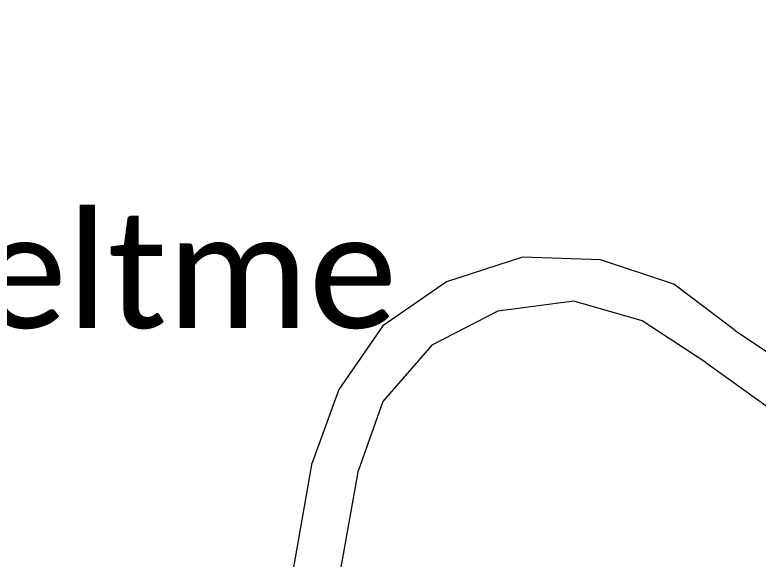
# Model space of a CAD drawing. Header units: metres. Extents: x -17822 to 152406, y -4219 to 19791.
# Drawn here: x 4138.5 to 4236.4, y 445.3 to 516.9 of the extents above; entities that cross this region are included whole.
import ezdxf

# ---------------------------------------------------------------- set-up
doc = ezdxf.new("R2010")
doc.units = ezdxf.units.M
doc.header["$LTSCALE"] = 100
doc.header["$MEASUREMENT"] = 0
doc.layers.get('0').update_dxf_attribs({"color": 9, "lineweight": 9})
doc.layers.add('32-ekipman', color=9, linetype='Continuous', lineweight=9)
doc.styles.get("Standard").update_dxf_attribs({"font": 'ARIALN.TTF'})

# ---------------------------------------------------------------- blocks, each defined once
blk = doc.blocks.new('h')
for points in [[(181649.485, -16078.904), (181639.497, -16134.961)], [(181655.606, -16078.904), (181645.619, -16135.928)], [(181593.75, -16149.137), (181602.126, -16154.614), (181611.147, -16157.191), (181621.134, -16155.902), (181629.832, -16151.392), (181636.276, -16143.982), (181639.497, -16134.961)], [(181589.884, -16153.325), (181597.938, -16159.446), (181607.603, -16162.668), (181617.912, -16162.99), (181627.899, -16159.768), (181636.276, -16153.969), (181642.075, -16145.593), (181645.619, -16135.928)], [(181593.75, -16149.137), (181584.729, -16142.693), (181574.098, -16139.794), (181563.144, -16140.438), (181552.835, -16144.626), (181544.78, -16152.036), (181539.304, -16161.379), (181537.693, -16172.333)], [(181589.884, -16153.325), (181582.152, -16148.17), (181573.453, -16145.593), (181564.433, -16146.237), (181556.056, -16149.781), (181549.291, -16155.58), (181545.103, -16163.634), (181543.492, -16172.333)]]:
    blk.add_lwpolyline(points)
blk = doc.blocks.new('2.bod.Mimari')
at = {"layer": '32-ekipman', "ltscale": 2, "rotation": 180}
blk.add_blockref('h', (185823.255, -24307.965), dxfattribs=at)
at = {"layer": '32-ekipman', "ltscale": 2, "insert": (3948.174, -8114.294), "char_height": 15, "width": 271.94429, "attachment_point": 1}
blk.add_mtext('{\\fCalibri|b1|i0|c162|p34;Celette Rhone\\P\\fCalibri|b0|i0|c162|p34;Şasi ve Kaporta Düzeltme Sistemi }', dxfattribs=at)

msp = doc.modelspace()

# ---------------------------------------------------------------- block references
msp.add_blockref('2.bod.Mimari', (0, 8630))

doc.saveas('drawing.dxf')
